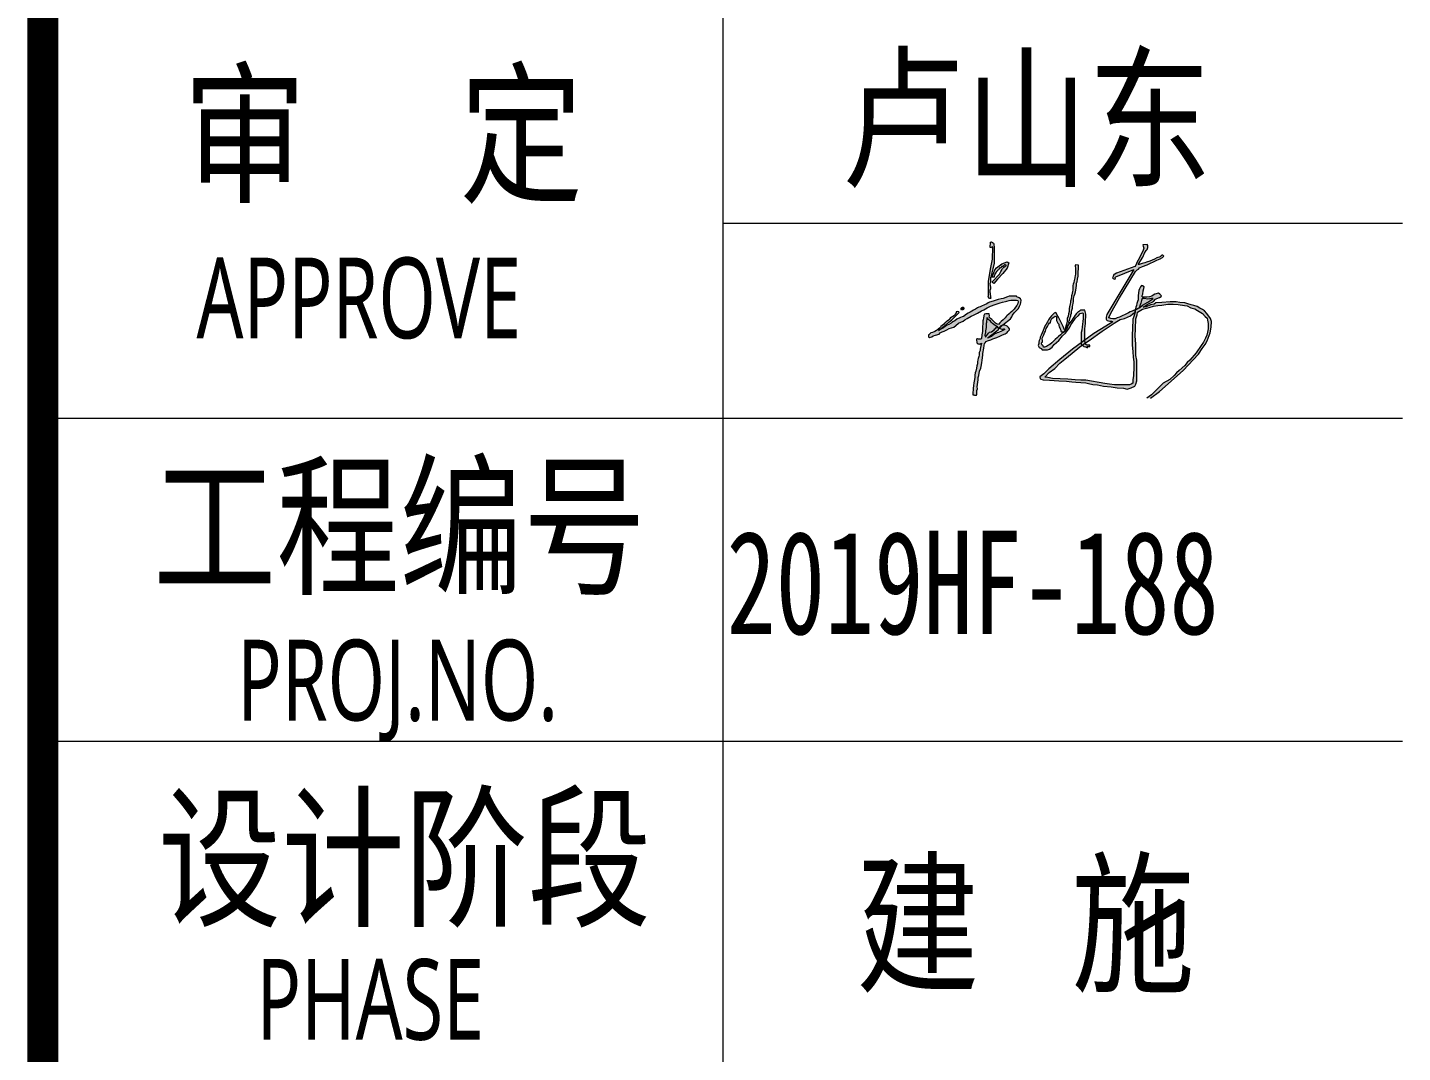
# Model space of a CAD drawing. Header units: inches. Extents: x -3733042 to -3643265, y 623859 to 997713.
# Drawn here: x -3653522 to -3649265, y 882949 to 886123 of the extents above; entities that cross this region are included whole.
import ezdxf
from ezdxf.enums import TextEntityAlignment as Align

# ---------------------------------------------------------------- set-up
doc = ezdxf.new("R2010")
doc.units = ezdxf.units.IN
doc.header["$LTSCALE"] = 1000
doc.header["$MEASUREMENT"] = 0
doc.linetypes.add('LENGSHUI', pattern=[22, 20, -1, 0, -1])
doc.layers.get('0').update_dxf_attribs({"lineweight": 18})
for name, color, linetype, lineweight in [('0-TK', 4, 'Continuous', 18), ('00签名', 7, 'LENGSHUI', 18), ('PUB_TITLE', 153, 'Continuous', 18), ('图签文字', 4, 'Continuous', 18)]:
    doc.layers.add(name, color=color, linetype=linetype, lineweight=lineweight)
doc.styles.add('-黑体', font='msyh.ttf', dxfattribs={"width": 0.7})
doc.styles.add('建筑图签-黑', font='simhei.ttf', dxfattribs={"width": 0.7})

msp = doc.modelspace()

# ---------------------------------------------------------------- hatches: boundary and pattern name
at = {"layer": '00签名', "linetype": 'Continuous'}
h = msp.add_hatch(color=256, dxfattribs=at)
edge = h.paths.add_edge_path(flags=0)
edge.add_arc((-3650539, 885290.4), 8.4, 162.8312, 244.1006, ccw=False)
edge.add_line((-3650547, 885292.9), (-3650547, 885309.9))
edge.add_line((-3650547, 885309.9), (-3650546.8, 885321.1))
edge.add_line((-3650546.8, 885321.1), (-3650546.8, 885336.2))
edge.add_line((-3650546.8, 885336.2), (-3650540.3, 885374.6))
edge.add_line((-3650540.3, 885374.6), (-3650534.1, 885405.6))
edge.add_line((-3650534.1, 885405.6), (-3650533.5, 885442.5))
edge.add_line((-3650533.5, 885442.5), (-3650535.6, 885444.6))
edge.add_line((-3650535.6, 885444.6), (-3650537.2, 885440.4))
edge.add_line((-3650537.2, 885440.4), (-3650540.9, 885440.9))
edge.add_line((-3650540.9, 885440.9), (-3650540.4, 885458.3))
edge.add_arc((-3650538.1, 885450.9), 7.79, 4.5342, 106.7375, ccw=False)
edge.add_line((-3650530.4, 885451.5), (-3650528.8, 885441.5))
edge.add_line((-3650528.8, 885441.5), (-3650529.3, 885401.5))
edge.add_line((-3650529.3, 885401.5), (-3650529.3, 885393))
edge.add_line((-3650529.3, 885393), (-3650533.5, 885375.1))
edge.add_line((-3650533.5, 885375.1), (-3650538.3, 885355.1))
edge.add_line((-3650538.3, 885355.1), (-3650538.4, 885353.9))
edge.add_line((-3650538.4, 885353.9), (-3650533.9, 885353.5))
edge.add_line((-3650533.9, 885353.5), (-3650530, 885363.5))
edge.add_line((-3650530, 885363.5), (-3650526.6, 885372.5))
edge.add_line((-3650526.6, 885372.5), (-3650521.7, 885378.7))
edge.add_line((-3650521.7, 885378.7), (-3650505.1, 885391.1))
edge.add_line((-3650505.1, 885391.1), (-3650488.8, 885396.8))
edge.add_line((-3650488.8, 885396.8), (-3650483.2, 885393.9))
edge.add_line((-3650483.2, 885393.9), (-3650489.1, 885377.7))
edge.add_line((-3650489.1, 885377.7), (-3650502, 885360.9))
edge.add_line((-3650502, 885360.9), (-3650518.6, 885343.3))
edge.add_line((-3650518.6, 885343.3), (-3650529.7, 885329.6))
edge.add_arc((-3650528.5, 885335.1), 5.57, 172.3577, 258.2977, ccw=False)
edge.add_line((-3650534.1, 885335.8), (-3650512.6, 885359.1))
edge.add_line((-3650512.6, 885359.1), (-3650508, 885366.6))
edge.add_line((-3650508, 885366.6), (-3650504.9, 885372))
edge.add_line((-3650504.9, 885372), (-3650502.8, 885376.4))
edge.add_line((-3650502.8, 885376.4), (-3650499.4, 885380.5))
edge.add_line((-3650499.4, 885380.5), (-3650495.3, 885383.6))
edge.add_line((-3650495.3, 885383.6), (-3650491.9, 885385))
edge.add_line((-3650491.9, 885385), (-3650492.3, 885386.1))
edge.add_line((-3650492.3, 885386.1), (-3650493.2, 885387))
edge.add_line((-3650493.2, 885387), (-3650495, 885387.5))
edge.add_line((-3650495, 885387.5), (-3650496.9, 885387.2))
edge.add_line((-3650496.9, 885387.2), (-3650499.1, 885385.8))
edge.add_line((-3650499.1, 885385.8), (-3650499.7, 885384.5))
edge.add_line((-3650499.7, 885384.5), (-3650500.9, 885382.8))
edge.add_line((-3650500.9, 885382.8), (-3650502.8, 885382.7))
edge.add_line((-3650502.8, 885382.7), (-3650505.9, 885382.7))
edge.add_line((-3650505.9, 885382.7), (-3650506.7, 885382.3))
edge.add_line((-3650506.7, 885382.3), (-3650506.7, 885381))
edge.add_line((-3650506.7, 885381), (-3650506.6, 885379.9))
edge.add_line((-3650506.6, 885379.9), (-3650507.3, 885378.8))
edge.add_line((-3650507.3, 885378.8), (-3650508.9, 885378.8))
edge.add_line((-3650508.9, 885378.8), (-3650510.4, 885378.9))
edge.add_line((-3650510.4, 885378.9), (-3650511.6, 885377.9))
edge.add_line((-3650511.6, 885377.9), (-3650513, 885375.6))
edge.add_line((-3650513, 885375.6), (-3650513.6, 885375.1))
edge.add_line((-3650513.6, 885375.1), (-3650514.6, 885374.2))
edge.add_line((-3650514.6, 885374.2), (-3650515.9, 885372.2))
edge.add_line((-3650515.9, 885372.2), (-3650517.3, 885371))
edge.add_line((-3650517.3, 885371), (-3650518.5, 885369.6))
edge.add_line((-3650518.5, 885369.6), (-3650519.5, 885368.5))
edge.add_line((-3650519.5, 885368.5), (-3650522.1, 885366.6))
edge.add_line((-3650522.1, 885366.6), (-3650523.1, 885365.3))
edge.add_line((-3650523.1, 885365.3), (-3650524.7, 885362.3))
edge.add_line((-3650524.7, 885362.3), (-3650525.4, 885361.3))
edge.add_line((-3650525.4, 885361.3), (-3650526.9, 885358.1))
edge.add_line((-3650526.9, 885358.1), (-3650528, 885354.3))
edge.add_line((-3650528, 885354.3), (-3650528.7, 885352.4))
edge.add_line((-3650528.7, 885352.4), (-3650528.9, 885350.4))
edge.add_line((-3650528.9, 885350.4), (-3650529.4, 885349.5))
edge.add_line((-3650529.4, 885349.5), (-3650540.5, 885349.2))
edge.add_line((-3650540.5, 885349.2), (-3650539.8, 885344.3))
edge.add_line((-3650539.8, 885344.3), (-3650540.2, 885340.2))
edge.add_line((-3650540.2, 885340.2), (-3650540.5, 885335.5))
edge.add_line((-3650540.5, 885335.5), (-3650540.4, 885333))
edge.add_line((-3650540.4, 885333), (-3650541.6, 885330.3))
edge.add_line((-3650541.6, 885330.3), (-3650542.1, 885328.5))
edge.add_line((-3650542.1, 885328.5), (-3650541.3, 885325))
edge.add_line((-3650541.3, 885325), (-3650541.1, 885322.8))
edge.add_line((-3650541.1, 885322.8), (-3650540.7, 885320.7))
edge.add_line((-3650540.7, 885320.7), (-3650540.4, 885318.9))
edge.add_line((-3650540.4, 885318.9), (-3650539.8, 885315.6))
edge.add_line((-3650539.8, 885315.6), (-3650540.4, 885312.6))
edge.add_line((-3650540.4, 885312.6), (-3650540.9, 885310.8))
edge.add_line((-3650540.9, 885310.8), (-3650542.1, 885308.5))
edge.add_line((-3650542.1, 885308.5), (-3650542.1, 885305.4))
edge.add_line((-3650542.1, 885305.4), (-3650542.1, 885302.7))
edge.add_line((-3650542.1, 885302.7), (-3650541.6, 885299.5))
edge.add_line((-3650541.6, 885299.5), (-3650541.3, 885295.5))
edge.add_line((-3650541.3, 885295.5), (-3650540.2, 885291.6))
edge.add_line((-3650540.2, 885291.6), (-3650540, 885287.7))
edge.add_line((-3650540, 885287.7), (-3650539.1, 885284.4))
edge.add_line((-3650539.1, 885284.4), (-3650540.2, 885283))
edge.add_line((-3650540.2, 885283), (-3650542.7, 885282.9))
for points in [[(-3650045, 884974.5), (-3650017.4, 884995.7), (-3649944.1, 885060.9), (-3649896.7, 885111.1), (-3649884.7, 885128.3), (-3649875.4, 885141.1), (-3649869.7, 885151.9), (-3649860.4, 885177), (-3649857, 885195), (-3649856.2, 885211.8), (-3649858.9, 885221.6), (-3649870.3, 885237), (-3649877.2, 885244.7), (-3649884.2, 885249), (-3649892.2, 885253.6), (-3649900.5, 885258.6), (-3649910.4, 885262.2), (-3649918.7, 885263.9), (-3649929.7, 885267.2), (-3649939, 885269.5), (-3649953.9, 885271.5), (-3649965.5, 885272.8), (-3649984.4, 885272.8), (-3650009.6, 885270.5), (-3650027.9, 885269.5), (-3650033.9, 885266.2), (-3650044.8, 885264.2), (-3650058.7, 885257.9), (-3650067.7, 885256.3), (-3650053.4, 885266.2), (-3650035.8, 885274.5), (-3650029.5, 885281.5), (-3650025.2, 885283.8), (-3650016.9, 885286.1), (-3650012.3, 885289.1), (-3650011, 885292.1), (-3650015.9, 885296.4), (-3650020.6, 885299.4), (-3650031.2, 885296.4), (-3650036.8, 885293.7), (-3650040.5, 885290.4), (-3650048.1, 885288.8), (-3650056.7, 885287.8), (-3650069, 885287.8), (-3650072.1, 885290.8), (-3650068.4, 885296.6), (-3650067.5, 885306.7), (-3650065.4, 885314.2), (-3650065, 885319.2), (-3650069.2, 885322.6), (-3650072.6, 885323.8), (-3650075.9, 885319.6), (-3650079.3, 885312.9), (-3650080.9, 885307.9), (-3650081.8, 885301.2), (-3650083, 885291.6), (-3650083, 885285.8), (-3650083.4, 885279.1), (-3650085.1, 885273.6), (-3650087.2, 885267.8), (-3650088.5, 885261.9), (-3650090.1, 885256.1), (-3650092.6, 885246.9), (-3650092.6, 885240.6), (-3650094.7, 885234.7), (-3650096.8, 885228.1), (-3650099.3, 885219.7), (-3650100.6, 885189.1), (-3650102.1, 885171.8), (-3650101.4, 885155.3), (-3650101.4, 885139.5), (-3650099.1, 885118.5), (-3650098.4, 885101.2), (-3650096.9, 885087.7), (-3650096.9, 885070.4), (-3650097.6, 885044.9), (-3650099.1, 885031.4), (-3650099.9, 885021.6), (-3650104.4, 885018.6), (-3650109.6, 885016), (-3650115.9, 885015.7), (-3650128.8, 885015.7), (-3650141.4, 885016), (-3650156.3, 885016), (-3650172.2, 885018.2), (-3650186.6, 885020.1), (-3650245.5, 885030.4), (-3650261, 885030.4), (-3650278.3, 885031.4), (-3650301.2, 885033.2), (-3650324.1, 885034.2), (-3650348.4, 885035.6), (-3650362.9, 885038.4), (-3650372.2, 885039.3), (-3650358.2, 885054.7), (-3650340.9, 885066.9), (-3650325.5, 885082.7), (-3650310, 885095.4), (-3650259, 885137.8), (-3650234.6, 885153.5), (-3650195, 885182.5), (-3650157.8, 885206.8), (-3650149.1, 885212), (-3650138.7, 885218.5), (-3650125, 885221.8), (-3650106.9, 885229.9), (-3650099.4, 885236), (-3650095.5, 885238.6), (-3650092.6, 885240), (-3650092.6, 885247.2), (-3650078, 885255.8), (-3650069.6, 885262.4), (-3650053.2, 885272.2), (-3650043.7, 885277.9), (-3650039.7, 885281.4), (-3650037.1, 885283.1), (-3650042, 885283.7), (-3650047.2, 885281.9), (-3650052.9, 885281.6), (-3650064.2, 885283.4), (-3650070.5, 885283.4), (-3650073.1, 885277), (-3650074.5, 885269), (-3650076.5, 885263.3), (-3650079.1, 885256.9), (-3650081.1, 885253.8), (-3650097.5, 885246.6), (-3650102.1, 885244), (-3650107.6, 885241.7), (-3650113.3, 885238.8), (-3650123.7, 885234.2), (-3650133.1, 885229.4), (-3650140.6, 885225.6), (-3650148.4, 885223), (-3650154.1, 885220.7), (-3650161.6, 885220.2), (-3650167.9, 885221.3), (-3650173.7, 885223), (-3650174, 885224.8), (-3650167.9, 885238.3), (-3650140.7, 885285.1), (-3650091.5, 885367.4), (-3650086.2, 885371.8), (-3650081.7, 885374), (-3650078.8, 885378.2), (-3650069.5, 885382.4), (-3650055.4, 885387.5), (-3650025.5, 885401.6), (-3650014.9, 885406.1), (-3650008.2, 885410.3), (-3650004, 885414.8), (-3650006.9, 885418), (-3650009.2, 885417.4), (-3650011.4, 885415.1), (-3650015.3, 885412.2), (-3650025.2, 885409.3), (-3650032.3, 885405.5), (-3650039.7, 885401.6), (-3650047, 885399.1), (-3650057, 885395.9), (-3650062.5, 885393.9), (-3650070.2, 885391.4), (-3650076.6, 885389.4), (-3650080.4, 885388.5), (-3650083, 885388.2), (-3650068.9, 885410.9), (-3650063.1, 885423.8), (-3650058.6, 885432.4), (-3650055.1, 885435), (-3650052.8, 885441.1), (-3650052.8, 885447.5), (-3650054.9, 885450.5), (-3650068.4, 885449.6), (-3650067.8, 885445.1), (-3650066.2, 885442.3), (-3650065.6, 885439.5), (-3650066.5, 885436), (-3650067.8, 885433.2), (-3650068.7, 885430.3), (-3650082.6, 885401.6), (-3650087, 885394.4), (-3650090.5, 885386.5), (-3650093, 885382.1), (-3650149.8, 885361.6), (-3650154.9, 885358.4), (-3650158, 885357.2), (-3650160.3, 885351.5), (-3650162.9, 885347.7), (-3650160.5, 885345.4), (-3650158.5, 885343.9), (-3650155.4, 885342.8), (-3650153.1, 885344.3), (-3650153.8, 885347.9), (-3650152.3, 885350.5), (-3650096.9, 885373.1), (-3650180, 885233.4), (-3650182.4, 885225.7), (-3650181.9, 885222.2), (-3650181.9, 885219.5), (-3650181.6, 885217), (-3650178.9, 885215.3), (-3650175.4, 885213.8), (-3650171, 885213.3), (-3650165.3, 885212.8), (-3650162.1, 885212.6), (-3650161.3, 885211.1), (-3650183.7, 885197.9), (-3650219.9, 885174.9), (-3650286.1, 885126.8), (-3650326, 885094.9), (-3650359.2, 885065.4), (-3650365.3, 885060.9), (-3650369.8, 885054.8), (-3650374.8, 885049.8), (-3650383.2, 885044.2), (-3650387.6, 885040.3), (-3650386, 885035.8), (-3650384.3, 885033.1), (-3650377, 885031.9), (-3650358.1, 885030.3), (-3650329.1, 885028.6), (-3650304.6, 885027.5), (-3650288.4, 885025.8), (-3650276.1, 885024.7), (-3650260.5, 885023), (-3650244.9, 885021.9), (-3650236.6, 885019.7), (-3650223.7, 885016.9), (-3650208.7, 885015.8), (-3650190.8, 885011.9), (-3650166.9, 885009.7), (-3650147.9, 885006.3), (-3650128.4, 885005.2), (-3650116.7, 885003), (-3650104.4, 885006.3), (-3650093.8, 885012.4), (-3650090.5, 885018.6), (-3650087.7, 885028.6), (-3650087.7, 885039.7), (-3650087.2, 885062), (-3650087.2, 885081), (-3650087.7, 885092.1), (-3650089.9, 885106.6), (-3650090.5, 885120), (-3650090.5, 885133.9), (-3650090.5, 885142.2), (-3650092.7, 885167.3), (-3650091.1, 885189), (-3650089.9, 885220.8), (-3650086.6, 885232.5), (-3650084.9, 885241.4), (-3650069.9, 885250.3), (-3650048.7, 885255.9), (-3650035.9, 885259.8), (-3650022.5, 885262), (-3650009.7, 885263.1), (-3649991.3, 885265.4), (-3649974.5, 885265.9), (-3649958.9, 885264.8), (-3649940, 885261.5), (-3649931.1, 885260.4), (-3649919.9, 885254.8), (-3649907.6, 885250.9), (-3649899.3, 885245.9), (-3649883.7, 885237), (-3649875.3, 885228), (-3649869.7, 885222.5), (-3649868.1, 885215.8), (-3649866.4, 885206.3), (-3649866.4, 885195.7), (-3649866.4, 885189), (-3649868.1, 885179), (-3649870.9, 885170.1), (-3649874.2, 885160.6), (-3649880.3, 885147.8), (-3649887.6, 885138.3), (-3649903.7, 885114.9), (-3649922.7, 885092.9), (-3649931.7, 885084.9), (-3649938.7, 885075.9), (-3649955.7, 885060.9), (-3649964.8, 885052.9), (-3649971.8, 885044.9), (-3649984.8, 885032.9), (-3650005.8, 885020.9), (-3650041.8, 884984.9), (-3650056.7, 884974.5)], [(-3650276.6, 885387.5), (-3650278.2, 885385.5), (-3650278.2, 885382.4), (-3650277.6, 885378.8), (-3650277.2, 885375.7), (-3650277.2, 885371.7), (-3650277.2, 885368.7), (-3650277.2, 885365), (-3650277.6, 885359.7), (-3650278.6, 885354), (-3650279.2, 885349.9), (-3650279.6, 885346.9), (-3650280.6, 885342.9), (-3650281.2, 885338.9), (-3650282.6, 885332.9), (-3650283.9, 885327.8), (-3650284.9, 885323.5), (-3650285.6, 885318.8), (-3650285.6, 885313.8), (-3650285.6, 885309.4), (-3650286.6, 885305.1), (-3650287.6, 885300.4), (-3650288.6, 885295), (-3650289, 885292), (-3650289.6, 885288.3), (-3650290.3, 885282.9), (-3650292, 885278.6), (-3650292.3, 885275.2), (-3650292.6, 885270.9), (-3650293.3, 885267.2), (-3650295.3, 885257.8), (-3650296.5, 885252.4), (-3650296.5, 885248.2), (-3650297.1, 885242.8), (-3650298.3, 885236.1), (-3650299.5, 885228.9), (-3650303.1, 885221.7), (-3650303.1, 885213.9), (-3650303.7, 885207.3), (-3650305.5, 885200.6), (-3650308.5, 885194), (-3650308.5, 885189.8), (-3650310.9, 885186.8), (-3650313.3, 885191.6), (-3650315.7, 885196.4), (-3650318.7, 885203.1), (-3650323, 885210.9), (-3650325.4, 885217.5), (-3650329.6, 885225.9), (-3650335, 885234.3), (-3650337.4, 885238.5), (-3650339.2, 885239.7), (-3650342.8, 885237.9), (-3650347, 885234.3), (-3650351.9, 885230.1), (-3650356.7, 885223.5), (-3650360.9, 885216.9), (-3650363.9, 885211.5), (-3650368.1, 885204.3), (-3650371.1, 885199.4), (-3650374.1, 885192.8), (-3650377.7, 885184.4), (-3650380.1, 885177.2), (-3650383.2, 885170), (-3650386.2, 885163.3), (-3650386.8, 885159.1), (-3650389.2, 885153.1), (-3650390.4, 885148.3), (-3650390.4, 885144.1), (-3650392.2, 885137.5), (-3650389.8, 885131.5), (-3650383.2, 885128.5), (-3650380.7, 885124.8), (-3650374.1, 885124.2), (-3650368.7, 885124.2), (-3650363.9, 885124.8), (-3650357.9, 885126.7), (-3650349.4, 885132.7), (-3650342.8, 885140.5), (-3650329, 885153.7), (-3650316.9, 885168.2), (-3650308.5, 885176), (-3650295.9, 885192.8), (-3650291.7, 885201.8), (-3650286.8, 885209.1), (-3650277.2, 885222.3), (-3650268.2, 885230.7), (-3650262.2, 885236.7), (-3650254.3, 885239.1), (-3650253.7, 885236.1), (-3650253.7, 885228.9), (-3650253.7, 885221.1), (-3650254.9, 885212.1), (-3650255.5, 885203.7), (-3650256.7, 885195.2), (-3650257.3, 885185.6), (-3650259.1, 885177.8), (-3650259.1, 885171.8), (-3650259.1, 885163.9), (-3650259.8, 885153.7), (-3650259.8, 885147.1), (-3650259.8, 885144.1), (-3650259.1, 885141.7), (-3650254.3, 885137.5), (-3650251.3, 885135.1), (-3650245.9, 885133.3), (-3650241.7, 885132.1), (-3650240.5, 885132.1), (-3650239.3, 885132.1), (-3650241.7, 885134.5), (-3650239.3, 885134.5), (-3650235.1, 885134.5), (-3650232.7, 885135.1), (-3650232.7, 885139.3), (-3650236.9, 885139.3), (-3650240.5, 885139.3), (-3650244.7, 885141.1), (-3650247.1, 885147.1), (-3650248.3, 885151.9), (-3650248.3, 885156.7), (-3650248.3, 885162.7), (-3650247.7, 885168.2), (-3650247.7, 885178.4), (-3650247.7, 885185), (-3650247.7, 885189.8), (-3650245.9, 885206.1), (-3650245.9, 885213.3), (-3650245.3, 885229.5), (-3650245.3, 885234.9), (-3650247.1, 885243.4), (-3650248.3, 885247), (-3650251.3, 885247.6), (-3650253.7, 885247.6), (-3650257.9, 885247.6), (-3650261.6, 885247), (-3650265.2, 885244.6), (-3650267.6, 885242.2), (-3650269.4, 885241), (-3650274.8, 885235.5), (-3650276.6, 885233.1), (-3650277.8, 885231.3), (-3650281.4, 885226.5), (-3650285.6, 885221.7), (-3650285.6, 885220.5), (-3650288.6, 885216.3), (-3650291.7, 885212.1), (-3650294.1, 885209.1), (-3650295.9, 885206.7), (-3650298.9, 885203.1), (-3650301.3, 885199.4), (-3650303.1, 885192.8), (-3650305.5, 885188.6), (-3650310.9, 885181.4), (-3650315.1, 885177.8), (-3650319.3, 885174.8), (-3650323.6, 885171.2), (-3650330.2, 885165.8), (-3650333.2, 885162.1), (-3650339.8, 885156.1), (-3650350.7, 885146.5), (-3650356.1, 885141.1), (-3650360.9, 885138.7), (-3650366.9, 885135.1), (-3650369.9, 885133.3), (-3650373.5, 885132.7), (-3650375.9, 885132.7), (-3650377.7, 885136.3), (-3650380.1, 885138.7), (-3650381.4, 885141.1), (-3650382, 885143.5), (-3650381.4, 885147.1), (-3650378.9, 885147.7), (-3650379.5, 885154.3), (-3650380.1, 885158.5), (-3650379.5, 885162.7), (-3650377.1, 885167), (-3650375.3, 885170.6), (-3650373.5, 885176.6), (-3650370.5, 885182), (-3650368.7, 885186.2), (-3650367.5, 885190.4), (-3650363.9, 885196.4), (-3650360.9, 885203.1), (-3650357.9, 885207.9), (-3650354.9, 885208.5), (-3650353.1, 885215.7), (-3650350.7, 885221.1), (-3650346.4, 885224.7), (-3650340.4, 885228.3), (-3650337.4, 885227.7), (-3650336.2, 885224.7), (-3650336.2, 885219.9), (-3650335.6, 885215.7), (-3650333.8, 885210.9), (-3650331.4, 885207.3), (-3650329, 885204.3), (-3650329, 885199.4), (-3650327.8, 885195.2), (-3650326, 885192.8), (-3650324.8, 885189.8), (-3650323, 885185.6), (-3650322.4, 885180.8), (-3650319.3, 885180.2), (-3650317.5, 885180.2), (-3650313.8, 885179.2), (-3650310.9, 885181.4), (-3650306, 885188.1), (-3650303.1, 885192.8), (-3650302.4, 885195.3), (-3650301.6, 885199.5), (-3650298.9, 885203.1), (-3650295.9, 885206.7), (-3650298.1, 885210.3), (-3650296.7, 885214.1), (-3650296.2, 885215.1), (-3650293.6, 885224.4), (-3650291.7, 885228.6), (-3650291.3, 885233), (-3650289.9, 885237.7), (-3650289.6, 885241.3), (-3650288.6, 885247.6), (-3650286.9, 885253.9), (-3650286.8, 885257.8), (-3650285.4, 885264), (-3650284, 885267.8), (-3650283.6, 885274.2), (-3650283, 885283), (-3650281.3, 885292), (-3650279.6, 885297.3), (-3650277, 885304.3), (-3650274.9, 885315.2), (-3650274.5, 885324.8), (-3650274.1, 885330.7), (-3650272, 885335.3), (-3650270.7, 885343.6), (-3650268.7, 885352.4), (-3650269.1, 885365.8), (-3650267.8, 885375.4), (-3650267.8, 885383.3), (-3650267.8, 885387.1)], [(-3650637, 885240.3), (-3650638.6, 885242.3), (-3650643.8, 885243.1), (-3650646.2, 885242.3), (-3650647, 885239.1), (-3650650.2, 885234.7), (-3650652.2, 885231.1), (-3650657.4, 885228), (-3650660.6, 885225.6), (-3650665, 885222), (-3650668.2, 885218.4), (-3650670.6, 885216.4), (-3650674.6, 885213.2), (-3650677.4, 885210.8), (-3650683, 885206), (-3650681.5, 885207.7), (-3650685.6, 885203.2), (-3650690, 885200.1), (-3650693.6, 885196.9), (-3650695.4, 885194.2), (-3650698.6, 885192), (-3650702.2, 885187.9), (-3650704.4, 885186.1), (-3650708, 885183.9), (-3650712.5, 885181.2), (-3650720.1, 885178.5), (-3650724.6, 885176.7), (-3650727.3, 885174.9), (-3650730.5, 885172.2), (-3650731.8, 885170.4), (-3650732.7, 885167.7), (-3650732.7, 885164.6), (-3650728.7, 885162.4), (-3650721.9, 885164.6), (-3650717.4, 885168.2), (-3650710.7, 885170), (-3650699.5, 885172.7), (-3650695.9, 885176.7), (-3650690, 885179.9), (-3650683.8, 885182.1), (-3650675.2, 885186.1), (-3650668, 885190.2), (-3650653.7, 885194.2), (-3650647.8, 885200.1), (-3650639.3, 885206.8), (-3650625.4, 885213.1), (-3650620, 885217.1), (-3650612.8, 885221.6), (-3650599.8, 885228.8), (-3650592.6, 885231.9), (-3650580.9, 885238.2), (-3650567.9, 885244.9), (-3650560.7, 885248.5), (-3650555.8, 885251.7), (-3650550.4, 885254.4), (-3650540.1, 885259.7), (-3650526.2, 885265.1), (-3650510, 885269.6), (-3650502.8, 885272.3), (-3650494.3, 885274.5), (-3650489.3, 885275.4), (-3650483, 885277.2), (-3650477.2, 885278.1), (-3650470, 885278.1), (-3650460.1, 885278.1), (-3650455.2, 885277.2), (-3650454.3, 885272.7), (-3650456.1, 885267.4), (-3650458.8, 885262), (-3650462.4, 885256.6), (-3650466.9, 885250.8), (-3650470, 885247.2), (-3650474.1, 885243.1), (-3650479, 885239.5), (-3650482.6, 885235.5), (-3650489.3, 885229.7), (-3650491.6, 885227.4), (-3650495.2, 885223.4), (-3650497.9, 885220.7), (-3650501.5, 885217.6), (-3650507.3, 885212.6), (-3650511.3, 885208.1), (-3650515.4, 885202.7), (-3650522.1, 885204.5), (-3650524.3, 885206.9), (-3650527.2, 885209.3), (-3650531, 885213.3), (-3650535.8, 885218.2), (-3650540, 885221.5), (-3650544, 885225.5), (-3650543.1, 885230.1), (-3650544, 885235.7), (-3650548.9, 885235.9), (-3650554.4, 885235.9), (-3650558.6, 885235), (-3650560.6, 885231), (-3650560.9, 885228.8), (-3650562, 885223.7), (-3650563.1, 885217.5), (-3650563.7, 885214.4), (-3650564.2, 885210.9), (-3650564.2, 885206.9), (-3650564.2, 885202.7), (-3650565.1, 885198.5), (-3650565.5, 885193.2), (-3650565.3, 885189.4), (-3650565.3, 885185.5), (-3650565.5, 885181.5), (-3650566.6, 885175.7), (-3650567.3, 885171.1), (-3650567.8, 885159.7), (-3650568.9, 885157.7), (-3650571.7, 885157.7), (-3650577.3, 885157.7), (-3650580.5, 885158.9), (-3650582.1, 885158.9), (-3650583.3, 885156.1), (-3650583.3, 885152.9), (-3650582.5, 885149.4), (-3650582.1, 885145.8), (-3650579.3, 885143.4), (-3650575.3, 885142.6), (-3650572.9, 885142.2), (-3650568.2, 885144.6), (-3650570.8, 885131.9), (-3650572.4, 885126.9), (-3650572.4, 885121.9), (-3650574.9, 885115.9), (-3650575.5, 885108.4), (-3650576.2, 885104), (-3650578.3, 885097.4), (-3650579.6, 885093.4), (-3650580.5, 885087.7), (-3650580.7, 885081.4), (-3650582.7, 885075.1), (-3650583.9, 885068), (-3650585.9, 885058.5), (-3650587.9, 885053.3), (-3650588.3, 885046.2), (-3650588.3, 885039.5), (-3650589.4, 885032.4), (-3650591, 885027.6), (-3650591.8, 885022.5), (-3650592.6, 885014.2), (-3650593.8, 885004.7), (-3650594.2, 885000), (-3650594.6, 884993.7), (-3650595, 884987.7), (-3650595, 884985.4), (-3650592.2, 884984.6), (-3650589.4, 884983.8), (-3650587.5, 884983.8), (-3650583.9, 884984.2), (-3650582.3, 884986.9), (-3650583.1, 884988.9), (-3650583.1, 884992.9), (-3650582.3, 884998.4), (-3650580.7, 885003.9), (-3650581.9, 885010.3), (-3650580.3, 885016.6), (-3650578.4, 885031.2), (-3650578.4, 885038.3), (-3650576, 885045), (-3650574, 885058.1), (-3650570.1, 885067.6), (-3650569.3, 885072.7), (-3650567.7, 885078.2), (-3650566.9, 885085), (-3650566.1, 885090.9), (-3650564.9, 885100.8), (-3650564.1, 885108.3), (-3650564.1, 885113.4), (-3650560.6, 885130), (-3650560.2, 885138.3), (-3650558.6, 885144.2), (-3650557, 885146.6), (-3650553.4, 885150.6), (-3650549.1, 885152.1), (-3650539.6, 885155.3), (-3650532.9, 885158.1), (-3650521, 885162.8), (-3650511.1, 885166.8), (-3650503.6, 885170.7), (-3650494.9, 885174.3), (-3650489, 885177.8), (-3650486.2, 885181.4), (-3650481.9, 885186.5), (-3650481.9, 885189.7), (-3650484.6, 885194), (-3650488.6, 885197.2), (-3650490.6, 885198.8), (-3650496.1, 885200.4), (-3650499.3, 885200.4), (-3650502.4, 885200.4), (-3650508, 885198.8), (-3650511.5, 885195.2), (-3650512.7, 885193.6), (-3650513.5, 885192.5), (-3650510.7, 885190.5), (-3650508, 885189.3), (-3650505.6, 885188.1), (-3650501.2, 885188.1), (-3650498.9, 885189.7), (-3650497.7, 885189.7), (-3650496.5, 885188.9), (-3650496.1, 885187.7), (-3650500.1, 885185.7), (-3650502, 885184.6), (-3650504.4, 885183.4), (-3650508.8, 885181.4), (-3650513.5, 885179), (-3650515.9, 885178.2), (-3650519.8, 885176.6), (-3650523.4, 885175.1), (-3650526.6, 885173.9), (-3650531.7, 885169.9), (-3650535.3, 885167.6), (-3650537.6, 885166), (-3650540.8, 885164.4), (-3650544, 885162.8), (-3650546.3, 885162), (-3650549.1, 885160.8), (-3650547.9, 885162.6), (-3650545, 885164.6), (-3650542.1, 885167.1), (-3650540.5, 885168.3), (-3650532.4, 885174), (-3650528.9, 885177.2), (-3650524.7, 885180), (-3650520.8, 885183.1), (-3650515.9, 885187.3), (-3650514.5, 885190.5), (-3650518.7, 885195.4), (-3650521.9, 885197.5), (-3650525.7, 885199.9), (-3650529.9, 885202.4), (-3650533.8, 885206.2), (-3650536.9, 885209.4), (-3650540.4, 885212.9), (-3650544.3, 885216.4), (-3650546.8, 885218.8), (-3650550.3, 885223), (-3650551.7, 885223), (-3650551.7, 885218.8), (-3650552.4, 885214.3), (-3650553.1, 885209), (-3650553.8, 885205.5), (-3650554.1, 885199.6), (-3650554.1, 885193.6), (-3650554.5, 885188.7), (-3650555.5, 885182.8), (-3650555.9, 885178.2), (-3650556.9, 885173.3), (-3650557.6, 885170.5), (-3650558, 885169.1), (-3650556.2, 885166.3), (-3650555.9, 885164.6), (-3650556.2, 885163.2), (-3650553.1, 885168.1), (-3650546.4, 885175.8), (-3650542.9, 885179.3), (-3650536.9, 885180), (-3650529.2, 885185.9), (-3650526.8, 885189.1), (-3650524, 885191.9), (-3650521.9, 885195), (-3650520.8, 885196.4), (-3650513.5, 885190.1), (-3650501.9, 885202), (-3650478.2, 885220.7), (-3650474.7, 885227.1), (-3650471.7, 885232.1), (-3650467.3, 885238.5), (-3650460.8, 885245.4), (-3650453.9, 885252.9), (-3650450.4, 885259.8), (-3650447.4, 885265.8), (-3650446.4, 885270.2), (-3650445.4, 885278.6), (-3650446.9, 885282.6), (-3650451.4, 885285.1), (-3650458.3, 885288.6), (-3650460.3, 885290.1), (-3650465.3, 885291), (-3650475.7, 885291), (-3650482.6, 885290.1), (-3650487.6, 885288.6), (-3650501, 885283.6), (-3650506.9, 885282.6), (-3650516.4, 885280.6), (-3650522.3, 885278.2), (-3650531.7, 885275.2), (-3650543.2, 885271.7), (-3650547.6, 885269.7), (-3650551.6, 885267.2), (-3650558.5, 885263.3), (-3650568, 885259.3), (-3650571.9, 885257.8), (-3650576.9, 885256.3), (-3650580.9, 885254.9), (-3650586.8, 885250.4), (-3650592.8, 885246.9), (-3650597.7, 885244), (-3650603.2, 885241), (-3650609.1, 885237.5), (-3650615.1, 885235), (-3650624, 885228.1), (-3650628.5, 885226.1), (-3650633.4, 885224.1), (-3650644.8, 885219.7), (-3650650.8, 885214.2), (-3650655.3, 885211.7), (-3650659.7, 885208.8), (-3650662.2, 885207.3), (-3650669.1, 885203.3), (-3650674.6, 885200.8), (-3650680.6, 885196.9), (-3650686, 885192.9), (-3650690, 885190.9), (-3650696.4, 885186.9), (-3650701.4, 885184), (-3650680.1, 885200.3), (-3650669.6, 885209.7), (-3650665.2, 885213.2), (-3650659.7, 885217.2)], [(-3650631, 885249.7), (-3650631, 885251.7), (-3650631.2, 885253.8), (-3650629.3, 885255.2), (-3650626.9, 885256.3), (-3650625.2, 885256.3), (-3650623.1, 885254.4), (-3650622.5, 885253), (-3650622.5, 885251.1), (-3650623.5, 885249), (-3650626, 885248.4), (-3650627.7, 885248.4), (-3650629.9, 885247.3)]]:
    msp.add_hatch(color=256, dxfattribs=at).paths.add_polyline_path(points, flags=0)

# ---------------------------------------------------------------- linework, layer by layer
at = {"layer": '0-TK'}
msp.add_lwpolyline([(-3653474.1, 879912.6, 96, 96, 0), (-3653474.1, 937312.6, 96, 96, 0)], format="xyseb", dxfattribs=at)
at = {"layer": '00签名', "linetype": 'Continuous'}
msp.add_lwpolyline([(-3650542.7, 885282.9, -0.370255), (-3650547, 885292.9), (-3650547, 885309.9), (-3650546.8, 885321.1), (-3650546.8, 885336.2), (-3650540.3, 885374.6), (-3650534.1, 885405.6), (-3650533.5, 885442.5), (-3650535.6, 885444.6), (-3650537.2, 885440.4), (-3650540.9, 885440.9), (-3650540.4, 885458.3, -0.478065), (-3650530.4, 885451.5), (-3650528.8, 885441.5), (-3650529.3, 885401.5), (-3650529.3, 885393), (-3650533.5, 885375.1), (-3650538.3, 885355.1), (-3650538.4, 885353.9), (-3650533.9, 885353.5), (-3650530, 885363.5), (-3650526.6, 885372.5), (-3650521.7, 885378.7), (-3650505.1, 885391.1), (-3650488.8, 885396.8), (-3650483.2, 885393.9), (-3650489.1, 885377.7), (-3650502, 885360.9), (-3650518.6, 885343.3), (-3650529.7, 885329.6, -0.393608), (-3650534.1, 885335.8), (-3650512.6, 885359.1), (-3650508, 885366.6), (-3650504.9, 885372), (-3650502.8, 885376.4), (-3650499.4, 885380.5), (-3650495.3, 885383.6), (-3650491.9, 885385), (-3650492.3, 885386.1), (-3650493.2, 885387), (-3650495, 885387.5), (-3650496.9, 885387.2), (-3650499.1, 885385.8), (-3650499.7, 885384.5), (-3650500.9, 885382.8), (-3650502.8, 885382.7), (-3650505.9, 885382.7), (-3650506.7, 885382.3), (-3650506.7, 885381), (-3650506.6, 885379.9), (-3650507.3, 885378.8), (-3650508.9, 885378.8), (-3650510.4, 885378.9), (-3650511.6, 885377.9), (-3650513, 885375.6), (-3650513.6, 885375.1), (-3650514.6, 885374.2), (-3650515.9, 885372.2), (-3650517.3, 885371), (-3650518.5, 885369.6), (-3650519.5, 885368.5), (-3650522.1, 885366.6), (-3650523.1, 885365.3), (-3650524.7, 885362.3), (-3650525.4, 885361.3), (-3650526.9, 885358.1), (-3650528, 885354.3), (-3650528.7, 885352.4), (-3650528.9, 885350.4), (-3650529.4, 885349.5), (-3650540.5, 885349.2), (-3650539.8, 885344.3), (-3650540.2, 885340.2), (-3650540.5, 885335.5), (-3650540.4, 885333), (-3650541.6, 885330.3), (-3650542.1, 885328.5), (-3650541.3, 885325), (-3650541.1, 885322.8), (-3650540.7, 885320.7), (-3650540.4, 885318.9), (-3650539.8, 885315.6), (-3650540.4, 885312.6), (-3650540.9, 885310.8), (-3650542.1, 885308.5), (-3650542.1, 885305.4), (-3650542.1, 885302.7), (-3650541.6, 885299.5), (-3650541.3, 885295.5), (-3650540.2, 885291.6), (-3650540, 885287.7), (-3650539.1, 885284.4), (-3650540.2, 885283)], format="xyb", close=True, dxfattribs=at)
msp.add_lwpolyline([(-3650045, 884974.5), (-3650017.4, 884995.7), (-3649944.1, 885060.9), (-3649896.7, 885111.1), (-3649884.7, 885128.3), (-3649875.4, 885141.1), (-3649869.7, 885151.9), (-3649860.4, 885177), (-3649857, 885195), (-3649856.2, 885211.8), (-3649858.9, 885221.6), (-3649870.3, 885237), (-3649877.2, 885244.7), (-3649884.2, 885249), (-3649892.2, 885253.6), (-3649900.5, 885258.6), (-3649910.4, 885262.2), (-3649918.7, 885263.9), (-3649929.7, 885267.2), (-3649939, 885269.5), (-3649953.9, 885271.5), (-3649965.5, 885272.8), (-3649984.4, 885272.8), (-3650009.6, 885270.5), (-3650027.9, 885269.5), (-3650033.9, 885266.2), (-3650044.8, 885264.2), (-3650058.7, 885257.9), (-3650067.7, 885256.3), (-3650053.4, 885266.2), (-3650035.8, 885274.5), (-3650029.5, 885281.5), (-3650025.2, 885283.8), (-3650016.9, 885286.1), (-3650012.3, 885289.1), (-3650011, 885292.1), (-3650015.9, 885296.4), (-3650020.6, 885299.4), (-3650031.2, 885296.4), (-3650036.8, 885293.7), (-3650040.5, 885290.4), (-3650048.1, 885288.8), (-3650056.7, 885287.8), (-3650069, 885287.8), (-3650072.1, 885290.8), (-3650068.4, 885296.6), (-3650067.5, 885306.7), (-3650065.4, 885314.2), (-3650065, 885319.2), (-3650069.2, 885322.6), (-3650072.6, 885323.8), (-3650075.9, 885319.6), (-3650079.3, 885312.9), (-3650080.9, 885307.9), (-3650081.8, 885301.2), (-3650083, 885291.6), (-3650083, 885285.8), (-3650083.4, 885279.1), (-3650085.1, 885273.6), (-3650087.2, 885267.8), (-3650088.5, 885261.9), (-3650090.1, 885256.1), (-3650092.6, 885246.9), (-3650092.6, 885240.6), (-3650094.7, 885234.7), (-3650096.8, 885228.1), (-3650099.3, 885219.7), (-3650100.6, 885189.1), (-3650102.1, 885171.8), (-3650101.4, 885155.3), (-3650101.4, 885139.5), (-3650099.1, 885118.5), (-3650098.4, 885101.2), (-3650096.9, 885087.7), (-3650096.9, 885070.4), (-3650097.6, 885044.9), (-3650099.1, 885031.4), (-3650099.9, 885021.6), (-3650104.4, 885018.6), (-3650109.6, 885016), (-3650115.9, 885015.7), (-3650128.8, 885015.7), (-3650141.4, 885016), (-3650156.3, 885016), (-3650172.2, 885018.2), (-3650186.6, 885020.1), (-3650245.5, 885030.4), (-3650261, 885030.4), (-3650278.3, 885031.4), (-3650301.2, 885033.2), (-3650324.1, 885034.2), (-3650348.4, 885035.6), (-3650362.9, 885038.4), (-3650372.2, 885039.3), (-3650358.2, 885054.7), (-3650340.9, 885066.9), (-3650325.5, 885082.7), (-3650310, 885095.4), (-3650259, 885137.8), (-3650234.6, 885153.5), (-3650195, 885182.5), (-3650157.8, 885206.8), (-3650149.1, 885212), (-3650138.7, 885218.5), (-3650125, 885221.8), (-3650106.9, 885229.9), (-3650099.4, 885236), (-3650095.5, 885238.6), (-3650092.6, 885240), (-3650092.6, 885247.2), (-3650078, 885255.8), (-3650069.6, 885262.4), (-3650053.2, 885272.2), (-3650043.7, 885277.9), (-3650039.7, 885281.4), (-3650037.1, 885283.1), (-3650042, 885283.7), (-3650047.2, 885281.9), (-3650052.9, 885281.6), (-3650064.2, 885283.4), (-3650070.5, 885283.4), (-3650073.1, 885277), (-3650074.5, 885269), (-3650076.5, 885263.3), (-3650079.1, 885256.9), (-3650081.1, 885253.8), (-3650097.5, 885246.6), (-3650102.1, 885244), (-3650107.6, 885241.7), (-3650113.3, 885238.8), (-3650123.7, 885234.2), (-3650133.1, 885229.4), (-3650140.6, 885225.6), (-3650148.4, 885223), (-3650154.1, 885220.7), (-3650161.6, 885220.2), (-3650167.9, 885221.3), (-3650173.7, 885223), (-3650174, 885224.8), (-3650167.9, 885238.3), (-3650140.7, 885285.1), (-3650091.5, 885367.4), (-3650086.2, 885371.8), (-3650081.7, 885374), (-3650078.8, 885378.2), (-3650069.5, 885382.4), (-3650055.4, 885387.5), (-3650025.5, 885401.6), (-3650014.9, 885406.1), (-3650008.2, 885410.3), (-3650004, 885414.8), (-3650006.9, 885418), (-3650009.2, 885417.4), (-3650011.4, 885415.1), (-3650015.3, 885412.2), (-3650025.2, 885409.3), (-3650032.3, 885405.5), (-3650039.7, 885401.6), (-3650047, 885399.1), (-3650057, 885395.9), (-3650062.5, 885393.9), (-3650070.2, 885391.4), (-3650076.6, 885389.4), (-3650080.4, 885388.5), (-3650083, 885388.2), (-3650068.9, 885410.9), (-3650063.1, 885423.8), (-3650058.6, 885432.4), (-3650055.1, 885435), (-3650052.8, 885441.1), (-3650052.8, 885447.5), (-3650054.9, 885450.5), (-3650068.4, 885449.6), (-3650067.8, 885445.1), (-3650066.2, 885442.3), (-3650065.6, 885439.5), (-3650066.5, 885436), (-3650067.8, 885433.2), (-3650068.7, 885430.3), (-3650082.6, 885401.6), (-3650087, 885394.4), (-3650090.5, 885386.5), (-3650093, 885382.1), (-3650149.8, 885361.6), (-3650154.9, 885358.4), (-3650158, 885357.2), (-3650160.3, 885351.5), (-3650162.9, 885347.7), (-3650160.5, 885345.4), (-3650158.5, 885343.9), (-3650155.4, 885342.8), (-3650153.1, 885344.3), (-3650153.8, 885347.9), (-3650152.3, 885350.5), (-3650096.9, 885373.1), (-3650180, 885233.4), (-3650182.4, 885225.7), (-3650181.9, 885222.2), (-3650181.9, 885219.5), (-3650181.6, 885217), (-3650178.9, 885215.3), (-3650175.4, 885213.8), (-3650171, 885213.3), (-3650165.3, 885212.8), (-3650162.1, 885212.6), (-3650161.3, 885211.1), (-3650183.7, 885197.9), (-3650219.9, 885174.9), (-3650286.1, 885126.8), (-3650326, 885094.9), (-3650359.2, 885065.4), (-3650365.3, 885060.9), (-3650369.8, 885054.8), (-3650374.8, 885049.8), (-3650383.2, 885044.2), (-3650387.6, 885040.3), (-3650386, 885035.8), (-3650384.3, 885033.1), (-3650377, 885031.9), (-3650358.1, 885030.3), (-3650329.1, 885028.6), (-3650304.6, 885027.5), (-3650288.4, 885025.8), (-3650276.1, 885024.7), (-3650260.5, 885023), (-3650244.9, 885021.9), (-3650236.6, 885019.7), (-3650223.7, 885016.9), (-3650208.7, 885015.8), (-3650190.8, 885011.9), (-3650166.9, 885009.7), (-3650147.9, 885006.3), (-3650128.4, 885005.2), (-3650116.7, 885003), (-3650104.4, 885006.3), (-3650093.8, 885012.4), (-3650090.5, 885018.6), (-3650087.7, 885028.6), (-3650087.7, 885039.7), (-3650087.2, 885062), (-3650087.2, 885081), (-3650087.7, 885092.1), (-3650089.9, 885106.6), (-3650090.5, 885120), (-3650090.5, 885133.9), (-3650090.5, 885142.2), (-3650092.7, 885167.3), (-3650091.1, 885189), (-3650089.9, 885220.8), (-3650086.6, 885232.5), (-3650084.9, 885241.4), (-3650069.9, 885250.3), (-3650048.7, 885255.9), (-3650035.9, 885259.8), (-3650022.5, 885262), (-3650009.7, 885263.1), (-3649991.3, 885265.4), (-3649974.5, 885265.9), (-3649958.9, 885264.8), (-3649940, 885261.5), (-3649931.1, 885260.4), (-3649919.9, 885254.8), (-3649907.6, 885250.9), (-3649899.3, 885245.9), (-3649883.7, 885237), (-3649875.3, 885228), (-3649869.7, 885222.5), (-3649868.1, 885215.8), (-3649866.4, 885206.3), (-3649866.4, 885195.7), (-3649866.4, 885189), (-3649868.1, 885179), (-3649870.9, 885170.1), (-3649874.2, 885160.6), (-3649880.3, 885147.8), (-3649887.6, 885138.3), (-3649903.7, 885114.9), (-3649922.7, 885092.9), (-3649931.7, 885084.9), (-3649938.7, 885075.9), (-3649955.7, 885060.9), (-3649964.8, 885052.9), (-3649971.8, 885044.9), (-3649984.8, 885032.9), (-3650005.8, 885020.9), (-3650041.8, 884984.9), (-3650056.7, 884974.5)], dxfattribs=at)
for points in [[(-3650276.6, 885387.5), (-3650278.2, 885385.5), (-3650278.2, 885382.4), (-3650277.6, 885378.8), (-3650277.2, 885375.7), (-3650277.2, 885371.7), (-3650277.2, 885368.7), (-3650277.2, 885365), (-3650277.6, 885359.7), (-3650278.6, 885354), (-3650279.2, 885349.9), (-3650279.6, 885346.9), (-3650280.6, 885342.9), (-3650281.2, 885338.9), (-3650282.6, 885332.9), (-3650283.9, 885327.8), (-3650284.9, 885323.5), (-3650285.6, 885318.8), (-3650285.6, 885313.8), (-3650285.6, 885309.4), (-3650286.6, 885305.1), (-3650287.6, 885300.4), (-3650288.6, 885295), (-3650289, 885292), (-3650289.6, 885288.3), (-3650290.3, 885282.9), (-3650292, 885278.6), (-3650292.3, 885275.2), (-3650292.6, 885270.9), (-3650293.3, 885267.2), (-3650295.3, 885257.8), (-3650296.5, 885252.4), (-3650296.5, 885248.2), (-3650297.1, 885242.8), (-3650298.3, 885236.1), (-3650299.5, 885228.9), (-3650303.1, 885221.7), (-3650303.1, 885213.9), (-3650303.7, 885207.3), (-3650305.5, 885200.6), (-3650308.5, 885194), (-3650308.5, 885189.8), (-3650310.9, 885186.8), (-3650313.3, 885191.6), (-3650315.7, 885196.4), (-3650318.7, 885203.1), (-3650323, 885210.9), (-3650325.4, 885217.5), (-3650329.6, 885225.9), (-3650335, 885234.3), (-3650337.4, 885238.5), (-3650339.2, 885239.7), (-3650342.8, 885237.9), (-3650347, 885234.3), (-3650351.9, 885230.1), (-3650356.7, 885223.5), (-3650360.9, 885216.9), (-3650363.9, 885211.5), (-3650368.1, 885204.3), (-3650371.1, 885199.4), (-3650374.1, 885192.8), (-3650377.7, 885184.4), (-3650380.1, 885177.2), (-3650383.2, 885170), (-3650386.2, 885163.3), (-3650386.8, 885159.1), (-3650389.2, 885153.1), (-3650390.4, 885148.3), (-3650390.4, 885144.1), (-3650392.2, 885137.5), (-3650389.8, 885131.5), (-3650383.2, 885128.5), (-3650380.7, 885124.8), (-3650374.1, 885124.2), (-3650368.7, 885124.2), (-3650363.9, 885124.8), (-3650357.9, 885126.7), (-3650349.4, 885132.7), (-3650342.8, 885140.5), (-3650329, 885153.7), (-3650316.9, 885168.2), (-3650308.5, 885176), (-3650295.9, 885192.8), (-3650291.7, 885201.8), (-3650286.8, 885209.1), (-3650277.2, 885222.3), (-3650268.2, 885230.7), (-3650262.2, 885236.7), (-3650254.3, 885239.1), (-3650253.7, 885236.1), (-3650253.7, 885228.9), (-3650253.7, 885221.1), (-3650254.9, 885212.1), (-3650255.5, 885203.7), (-3650256.7, 885195.2), (-3650257.3, 885185.6), (-3650259.1, 885177.8), (-3650259.1, 885171.8), (-3650259.1, 885163.9), (-3650259.8, 885153.7), (-3650259.8, 885147.1), (-3650259.8, 885144.1), (-3650259.1, 885141.7), (-3650254.3, 885137.5), (-3650251.3, 885135.1), (-3650245.9, 885133.3), (-3650241.7, 885132.1), (-3650240.5, 885132.1), (-3650239.3, 885132.1), (-3650241.7, 885134.5), (-3650239.3, 885134.5), (-3650235.1, 885134.5), (-3650232.7, 885135.1), (-3650232.7, 885139.3), (-3650236.9, 885139.3), (-3650240.5, 885139.3), (-3650244.7, 885141.1), (-3650247.1, 885147.1), (-3650248.3, 885151.9), (-3650248.3, 885156.7), (-3650248.3, 885162.7), (-3650247.7, 885168.2), (-3650247.7, 885178.4), (-3650247.7, 885185), (-3650247.7, 885189.8), (-3650245.9, 885206.1), (-3650245.9, 885213.3), (-3650245.3, 885229.5), (-3650245.3, 885234.9), (-3650247.1, 885243.4), (-3650248.3, 885247), (-3650251.3, 885247.6), (-3650253.7, 885247.6), (-3650257.9, 885247.6), (-3650261.6, 885247), (-3650265.2, 885244.6), (-3650267.6, 885242.2), (-3650269.4, 885241), (-3650274.8, 885235.5), (-3650276.6, 885233.1), (-3650277.8, 885231.3), (-3650281.4, 885226.5), (-3650285.6, 885221.7), (-3650285.6, 885220.5), (-3650288.6, 885216.3), (-3650291.7, 885212.1), (-3650294.1, 885209.1), (-3650295.9, 885206.7), (-3650298.9, 885203.1), (-3650301.3, 885199.4), (-3650303.1, 885192.8), (-3650305.5, 885188.6), (-3650310.9, 885181.4), (-3650315.1, 885177.8), (-3650319.3, 885174.8), (-3650323.6, 885171.2), (-3650330.2, 885165.8), (-3650333.2, 885162.1), (-3650339.8, 885156.1), (-3650350.7, 885146.5), (-3650356.1, 885141.1), (-3650360.9, 885138.7), (-3650366.9, 885135.1), (-3650369.9, 885133.3), (-3650373.5, 885132.7), (-3650375.9, 885132.7), (-3650377.7, 885136.3), (-3650380.1, 885138.7), (-3650381.4, 885141.1), (-3650382, 885143.5), (-3650381.4, 885147.1), (-3650378.9, 885147.7), (-3650379.5, 885154.3), (-3650380.1, 885158.5), (-3650379.5, 885162.7), (-3650377.1, 885167), (-3650375.3, 885170.6), (-3650373.5, 885176.6), (-3650370.5, 885182), (-3650368.7, 885186.2), (-3650367.5, 885190.4), (-3650363.9, 885196.4), (-3650360.9, 885203.1), (-3650357.9, 885207.9), (-3650354.9, 885208.5), (-3650353.1, 885215.7), (-3650350.7, 885221.1), (-3650346.4, 885224.7), (-3650340.4, 885228.3), (-3650337.4, 885227.7), (-3650336.2, 885224.7), (-3650336.2, 885219.9), (-3650335.6, 885215.7), (-3650333.8, 885210.9), (-3650331.4, 885207.3), (-3650329, 885204.3), (-3650329, 885199.4), (-3650327.8, 885195.2), (-3650326, 885192.8), (-3650324.8, 885189.8), (-3650323, 885185.6), (-3650322.4, 885180.8), (-3650319.3, 885180.2), (-3650317.5, 885180.2), (-3650313.8, 885179.2), (-3650310.9, 885181.4), (-3650306, 885188.1), (-3650303.1, 885192.8), (-3650302.4, 885195.3), (-3650301.6, 885199.5), (-3650298.9, 885203.1), (-3650295.9, 885206.7), (-3650298.1, 885210.3), (-3650296.7, 885214.1), (-3650296.2, 885215.1), (-3650293.6, 885224.4), (-3650291.7, 885228.6), (-3650291.3, 885233), (-3650289.9, 885237.7), (-3650289.6, 885241.3), (-3650288.6, 885247.6), (-3650286.9, 885253.9), (-3650286.8, 885257.8), (-3650285.4, 885264), (-3650284, 885267.8), (-3650283.6, 885274.2), (-3650283, 885283), (-3650281.3, 885292), (-3650279.6, 885297.3), (-3650277, 885304.3), (-3650274.9, 885315.2), (-3650274.5, 885324.8), (-3650274.1, 885330.7), (-3650272, 885335.3), (-3650270.7, 885343.6), (-3650268.7, 885352.4), (-3650269.1, 885365.8), (-3650267.8, 885375.4), (-3650267.8, 885383.3), (-3650267.8, 885387.1)], [(-3650637, 885240.3), (-3650638.6, 885242.3), (-3650643.8, 885243.1), (-3650646.2, 885242.3), (-3650647, 885239.1), (-3650650.2, 885234.7), (-3650652.2, 885231.1), (-3650657.4, 885228), (-3650660.6, 885225.6), (-3650665, 885222), (-3650668.2, 885218.4), (-3650670.6, 885216.4), (-3650674.6, 885213.2), (-3650677.4, 885210.8), (-3650683, 885206), (-3650681.5, 885207.7), (-3650685.6, 885203.2), (-3650690, 885200.1), (-3650693.6, 885196.9), (-3650695.4, 885194.2), (-3650698.6, 885192), (-3650702.2, 885187.9), (-3650704.4, 885186.1), (-3650708, 885183.9), (-3650712.5, 885181.2), (-3650720.1, 885178.5), (-3650724.6, 885176.7), (-3650727.3, 885174.9), (-3650730.5, 885172.2), (-3650731.8, 885170.4), (-3650732.7, 885167.7), (-3650732.7, 885164.6), (-3650728.7, 885162.4), (-3650721.9, 885164.6), (-3650717.4, 885168.2), (-3650710.7, 885170), (-3650699.5, 885172.7), (-3650695.9, 885176.7), (-3650690, 885179.9), (-3650683.8, 885182.1), (-3650675.2, 885186.1), (-3650668, 885190.2), (-3650653.7, 885194.2), (-3650647.8, 885200.1), (-3650639.3, 885206.8), (-3650625.4, 885213.1), (-3650620, 885217.1), (-3650612.8, 885221.6), (-3650599.8, 885228.8), (-3650592.6, 885231.9), (-3650580.9, 885238.2), (-3650567.9, 885244.9), (-3650560.7, 885248.5), (-3650555.8, 885251.7), (-3650550.4, 885254.4), (-3650540.1, 885259.7), (-3650526.2, 885265.1), (-3650510, 885269.6), (-3650502.8, 885272.3), (-3650494.3, 885274.5), (-3650489.3, 885275.4), (-3650483, 885277.2), (-3650477.2, 885278.1), (-3650470, 885278.1), (-3650460.1, 885278.1), (-3650455.2, 885277.2), (-3650454.3, 885272.7), (-3650456.1, 885267.4), (-3650458.8, 885262), (-3650462.4, 885256.6), (-3650466.9, 885250.8), (-3650470, 885247.2), (-3650474.1, 885243.1), (-3650479, 885239.5), (-3650482.6, 885235.5), (-3650489.3, 885229.7), (-3650491.6, 885227.4), (-3650495.2, 885223.4), (-3650497.9, 885220.7), (-3650501.5, 885217.6), (-3650507.3, 885212.6), (-3650511.3, 885208.1), (-3650515.4, 885202.7), (-3650522.1, 885204.5), (-3650524.3, 885206.9), (-3650527.2, 885209.3), (-3650531, 885213.3), (-3650535.8, 885218.2), (-3650540, 885221.5), (-3650544, 885225.5), (-3650543.1, 885230.1), (-3650544, 885235.7), (-3650548.9, 885235.9), (-3650554.4, 885235.9), (-3650558.6, 885235), (-3650560.6, 885231), (-3650560.9, 885228.8), (-3650562, 885223.7), (-3650563.1, 885217.5), (-3650563.7, 885214.4), (-3650564.2, 885210.9), (-3650564.2, 885206.9), (-3650564.2, 885202.7), (-3650565.1, 885198.5), (-3650565.5, 885193.2), (-3650565.3, 885189.4), (-3650565.3, 885185.5), (-3650565.5, 885181.5), (-3650566.6, 885175.7), (-3650567.3, 885171.1), (-3650567.8, 885159.7), (-3650568.9, 885157.7), (-3650571.7, 885157.7), (-3650577.3, 885157.7), (-3650580.5, 885158.9), (-3650582.1, 885158.9), (-3650583.3, 885156.1), (-3650583.3, 885152.9), (-3650582.5, 885149.4), (-3650582.1, 885145.8), (-3650579.3, 885143.4), (-3650575.3, 885142.6), (-3650572.9, 885142.2), (-3650568.2, 885144.6), (-3650570.8, 885131.9), (-3650572.4, 885126.9), (-3650572.4, 885121.9), (-3650574.9, 885115.9), (-3650575.5, 885108.4), (-3650576.2, 885104), (-3650578.3, 885097.4), (-3650579.6, 885093.4), (-3650580.5, 885087.7), (-3650580.7, 885081.4), (-3650582.7, 885075.1), (-3650583.9, 885068), (-3650585.9, 885058.5), (-3650587.9, 885053.3), (-3650588.3, 885046.2), (-3650588.3, 885039.5), (-3650589.4, 885032.4), (-3650591, 885027.6), (-3650591.8, 885022.5), (-3650592.6, 885014.2), (-3650593.8, 885004.7), (-3650594.2, 885000), (-3650594.6, 884993.7), (-3650595, 884987.7), (-3650595, 884985.4), (-3650592.2, 884984.6), (-3650589.4, 884983.8), (-3650587.5, 884983.8), (-3650583.9, 884984.2), (-3650582.3, 884986.9), (-3650583.1, 884988.9), (-3650583.1, 884992.9), (-3650582.3, 884998.4), (-3650580.7, 885003.9), (-3650581.9, 885010.3), (-3650580.3, 885016.6), (-3650578.4, 885031.2), (-3650578.4, 885038.3), (-3650576, 885045), (-3650574, 885058.1), (-3650570.1, 885067.6), (-3650569.3, 885072.7), (-3650567.7, 885078.2), (-3650566.9, 885085), (-3650566.1, 885090.9), (-3650564.9, 885100.8), (-3650564.1, 885108.3), (-3650564.1, 885113.4), (-3650560.6, 885130), (-3650560.2, 885138.3), (-3650558.6, 885144.2), (-3650557, 885146.6), (-3650553.4, 885150.6), (-3650549.1, 885152.1), (-3650539.6, 885155.3), (-3650532.9, 885158.1), (-3650521, 885162.8), (-3650511.1, 885166.8), (-3650503.6, 885170.7), (-3650494.9, 885174.3), (-3650489, 885177.8), (-3650486.2, 885181.4), (-3650481.9, 885186.5), (-3650481.9, 885189.7), (-3650484.6, 885194), (-3650488.6, 885197.2), (-3650490.6, 885198.8), (-3650496.1, 885200.4), (-3650499.3, 885200.4), (-3650502.4, 885200.4), (-3650508, 885198.8), (-3650511.5, 885195.2), (-3650512.7, 885193.6), (-3650513.5, 885192.5), (-3650510.7, 885190.5), (-3650508, 885189.3), (-3650505.6, 885188.1), (-3650501.2, 885188.1), (-3650498.9, 885189.7), (-3650497.7, 885189.7), (-3650496.5, 885188.9), (-3650496.1, 885187.7), (-3650500.1, 885185.7), (-3650502, 885184.6), (-3650504.4, 885183.4), (-3650508.8, 885181.4), (-3650513.5, 885179), (-3650515.9, 885178.2), (-3650519.8, 885176.6), (-3650523.4, 885175.1), (-3650526.6, 885173.9), (-3650531.7, 885169.9), (-3650535.3, 885167.6), (-3650537.6, 885166), (-3650540.8, 885164.4), (-3650544, 885162.8), (-3650546.3, 885162), (-3650549.1, 885160.8), (-3650547.9, 885162.6), (-3650545, 885164.6), (-3650542.1, 885167.1), (-3650540.5, 885168.3), (-3650532.4, 885174), (-3650528.9, 885177.2), (-3650524.7, 885180), (-3650520.8, 885183.1), (-3650515.9, 885187.3), (-3650514.5, 885190.5), (-3650518.7, 885195.4), (-3650521.9, 885197.5), (-3650525.7, 885199.9), (-3650529.9, 885202.4), (-3650533.8, 885206.2), (-3650536.9, 885209.4), (-3650540.4, 885212.9), (-3650544.3, 885216.4), (-3650546.8, 885218.8), (-3650550.3, 885223), (-3650551.7, 885223), (-3650551.7, 885218.8), (-3650552.4, 885214.3), (-3650553.1, 885209), (-3650553.8, 885205.5), (-3650554.1, 885199.6), (-3650554.1, 885193.6), (-3650554.5, 885188.7), (-3650555.5, 885182.8), (-3650555.9, 885178.2), (-3650556.9, 885173.3), (-3650557.6, 885170.5), (-3650558, 885169.1), (-3650556.2, 885166.3), (-3650555.9, 885164.6), (-3650556.2, 885163.2), (-3650553.1, 885168.1), (-3650546.4, 885175.8), (-3650542.9, 885179.3), (-3650536.9, 885180), (-3650529.2, 885185.9), (-3650526.8, 885189.1), (-3650524, 885191.9), (-3650521.9, 885195), (-3650520.8, 885196.4), (-3650513.5, 885190.1), (-3650501.9, 885202), (-3650478.2, 885220.7), (-3650474.7, 885227.1), (-3650471.7, 885232.1), (-3650467.3, 885238.5), (-3650460.8, 885245.4), (-3650453.9, 885252.9), (-3650450.4, 885259.8), (-3650447.4, 885265.8), (-3650446.4, 885270.2), (-3650445.4, 885278.6), (-3650446.9, 885282.6), (-3650451.4, 885285.1), (-3650458.3, 885288.6), (-3650460.3, 885290.1), (-3650465.3, 885291), (-3650475.7, 885291), (-3650482.6, 885290.1), (-3650487.6, 885288.6), (-3650501, 885283.6), (-3650506.9, 885282.6), (-3650516.4, 885280.6), (-3650522.3, 885278.2), (-3650531.7, 885275.2), (-3650543.2, 885271.7), (-3650547.6, 885269.7), (-3650551.6, 885267.2), (-3650558.5, 885263.3), (-3650568, 885259.3), (-3650571.9, 885257.8), (-3650576.9, 885256.3), (-3650580.9, 885254.9), (-3650586.8, 885250.4), (-3650592.8, 885246.9), (-3650597.7, 885244), (-3650603.2, 885241), (-3650609.1, 885237.5), (-3650615.1, 885235), (-3650624, 885228.1), (-3650628.5, 885226.1), (-3650633.4, 885224.1), (-3650644.8, 885219.7), (-3650650.8, 885214.2), (-3650655.3, 885211.7), (-3650659.7, 885208.8), (-3650662.2, 885207.3), (-3650669.1, 885203.3), (-3650674.6, 885200.8), (-3650680.6, 885196.9), (-3650686, 885192.9), (-3650690, 885190.9), (-3650696.4, 885186.9), (-3650701.4, 885184), (-3650680.1, 885200.3), (-3650669.6, 885209.7), (-3650665.2, 885213.2), (-3650659.7, 885217.2)], [(-3650631, 885249.7), (-3650631, 885251.7), (-3650631.2, 885253.8), (-3650629.3, 885255.2), (-3650626.9, 885256.3), (-3650625.2, 885256.3), (-3650623.1, 885254.4), (-3650622.5, 885253), (-3650622.5, 885251.1), (-3650623.5, 885249), (-3650626, 885248.4), (-3650627.7, 885248.4), (-3650629.9, 885247.3)]]:
    msp.add_lwpolyline(points, close=True, dxfattribs=at)
at = {"layer": 'PUB_TITLE'}
for p, q in [((-3651369.3, 892696.7), (-3651369.3, 879912.6)), ((-3651369.3, 885516.5), (-3649264.6, 885516.5)), ((-3653474.1, 884912.6), (-3649264.6, 884912.6)), ((-3653474.1, 883912.6), (-3649264.6, 883912.6))]:
    msp.add_line(p, q, dxfattribs=at)

# ---------------------------------------------------------------- texts
at = {"style": '-黑体'}
for s, height, width, p in [('卢山东', 350, 0.8, (-3651001.6, 885840.3)), ('工程编号', 350, 0.8, (-3653133.5, 884577.9)), ('PROJ.NO.', 250, 0.7, (-3652872.6, 884101.6)), ('设计阶段', 350, 0.8, (-3653118.4, 883550.4)), ('PHASE', 250, 0.7, (-3652812.8, 883113))]:
    msp.add_text(s, height=height, dxfattribs=dict(at, width=width)).set_placement(p, align=Align.MIDDLE_LEFT)
at = {"style": '-黑体', "width": 0.7}
msp.add_text('APPROVE', height=250, dxfattribs=at).set_placement((-3652998.8, 885160))
at = {"char_height": 350, "attachment_point": 7, "style": '-黑体'}
for s, insert, width in [('{\\W0.8;审     定}', (-3653039.9, 885576.4), 1893.578), ('{\\W0.8;建   施}', (-3650956.2, 883133.4), 1587.342)]:
    msp.add_mtext(s, dxfattribs=dict(at, insert=insert, width=width))
at = {"layer": '图签文字', "color": 1, "style": '建筑图签-黑', "width": 0.7}
msp.add_text('2019HF-188', height=320, dxfattribs=at).set_placement((-3651357.5, 884244))

doc.saveas('drawing.dxf')
